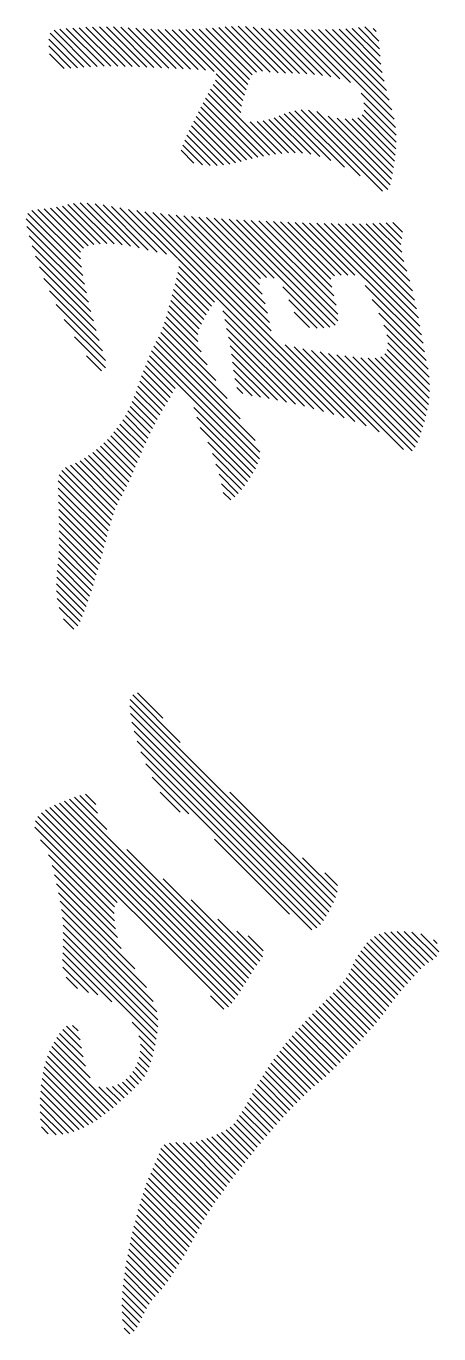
# Model space of a CAD drawing. Extents: x -144902 to 588294, y -160863 to 65494.
# Drawn here: x 156257 to 156523, y -83271 to -82429 of the extents above; entities that cross this region are included whole.
import ezdxf

# ---------------------------------------------------------------- set-up
doc = ezdxf.new("R2010")
doc.units = 0
doc.header["$LTSCALE"] = 100
for name, color, linetype in [('1508', 2, 'CONTINUOUS'), ('DQ', 7, 'CONTINUOUS'), ('tk图框', 7, 'CONTINUOUS')]:
    doc.layers.add(name, color=color, linetype=linetype)

# ---------------------------------------------------------------- blocks, each defined once
blk = doc.blocks.new('A$C00BC0004')
at = {"layer": 'DQ', "color": 2}
for p, q in [((-932.28, -2061.19), (-916.51, -2045.42)), ((-931.07, -2055.49), (-919.49, -2043.91)), ((-927.32, -2047.25), (-925.04, -2044.97)), ((-1339.55, -2086.8), (-1305.8, -2053.06)), ((-1330.71, -2082.45), (-1300.26, -2052)), ((-1323.03, -2079.27), (-1294.6, -2050.83)), ((-1316.74, -2077.46), (-1289.46, -2050.18)), ((-1311.51, -2076.73), (-1284.69, -2049.9)), ((-1307.33, -2077.04), (-1280.17, -2049.87)), ((-1304.45, -2078.65), (-1275.91, -2050.11)), ((-1302.58, -2081.26), (-1271.96, -2050.64)), ((-1302.01, -2094.16), (-1261.05, -2053.21)), ((-1301.77, -2084.94), (-1268.18, -2051.36)), ((-1301.69, -2089.35), (-1264.56, -2052.22)), ((-932.75, -2070.65), (-912.62, -2050.51)), ((-932.72, -2066.13), (-914.35, -2047.76)), ((-932.49, -2074.88), (-910.76, -2053.14)), ((-1388.73, -2127), (-1316.83, -2055.1)), ((-1388.59, -2122.37), (-1322.31, -2056.09)), ((-1388.47, -2117.77), (-1327.79, -2057.08)), ((-1388.37, -2113.17), (-1333.4, -2058.2)), ((-1388.28, -2108.6), (-1339.15, -2059.47)), ((-1388.21, -2104.04), (-1345.11, -2060.93)), ((-1348.53, -2091.29), (-1311.33, -2054.09)), ((-1306.74, -2125.84), (-1242.02, -2061.12)), ((-1305.75, -2120.35), (-1244.44, -2059.05)), ((-1304.81, -2114.93), (-1247.54, -2057.65)), ((-1303.96, -2109.58), (-1250.81, -2056.44)), ((-1303.18, -2104.31), (-1254.19, -2055.32)), ((-1302.54, -2099.18), (-1257.63, -2054.27)), ((-931.96, -2078.83), (-908.62, -2055.49)), ((-931, -2082.37), (-906.35, -2057.72)), ((-929.5, -2085.36), (-904.02, -2059.87)), ((-927.55, -2087.89), (-901.65, -2062)), ((-1389.03, -2073.42), (-1382.9, -2067.29)), ((-1388.84, -2077.73), (-1378.87, -2067.75)), ((-1388.66, -2082.03), (-1374.89, -2068.26)), ((-1388.48, -2086.34), (-1369.92, -2067.78)), ((-1388.3, -2090.65), (-1364, -2066.35)), ((-1388.17, -2099.5), (-1351.3, -2062.63)), ((-1388.15, -2094.99), (-1357.74, -2064.58)), ((-1307.79, -2131.37), (-1243, -2066.59)), ((-925.29, -2090.13), (-899.3, -2064.13)), ((-922.88, -2092.21), (-896.91, -2066.23)), ((-920.24, -2094.05), (-894.48, -2068.3)), ((-917.49, -2095.8), (-892.01, -2070.31)), ((-1513.32, -2112.4), (-1480.01, -2079.09)), ((-1513.24, -2116.81), (-1474.04, -2077.61)), ((-1513.2, -2130.24), (-1455.66, -2072.7)), ((-1513.2, -2121.26), (-1467.75, -2075.81)), ((-1513.19, -2125.73), (-1461.54, -2074.09)), ((-1472.38, -2093.91), (-1450.19, -2071.72)), ((-1466.14, -2092.16), (-1445.25, -2071.26)), ((-1461.46, -2091.97), (-1440.81, -2071.32)), ((-1461.41, -2127.84), (-1410.35, -2076.78)), ((-1460.41, -2122.35), (-1413.37, -2075.31)), ((-1458.33, -2093.33), (-1436.59, -2071.59)), ((-1457.58, -2115.03), (-1416.9, -2074.35)), ((-1456.48, -2095.97), (-1432.49, -2071.98)), ((-1456.25, -2109.21), (-1420.69, -2073.65)), ((-1455.77, -2099.75), (-1428.5, -2072.48)), ((-1455.73, -2104.2), (-1424.56, -2073.03)), ((-914.64, -2097.44), (-889.5, -2072.29)), ((-911.67, -2098.96), (-886.93, -2074.22)), ((-908.61, -2100.38), (-884.33, -2076.11)), ((-905.55, -2101.82), (-881.71, -2077.98)), ((-1514.91, -2091.54), (-1505.79, -2082.42)), ((-1514.53, -2095.65), (-1500.93, -2082.05)), ((-1514.03, -2099.64), (-1496.13, -2081.74)), ((-1513.95, -2086.09), (-1512, -2084.14)), ((-1513.65, -2103.75), (-1491.04, -2081.14)), ((-1513.45, -2108.04), (-1485.68, -2080.27)), ((-1461.51, -2132.43), (-1409.32, -2080.24)), ((-1308.95, -2137.02), (-1254.31, -2082.38)), ((-902.8, -2103.55), (-879.14, -2079.9)), ((-900.22, -2105.46), (-876.65, -2081.89)), ((-897.77, -2107.51), (-874.19, -2083.92)), ((-895.42, -2109.65), (-871.76, -2085.99)), ((-1461.03, -2136.44), (-1419.08, -2094.49)), ((-1310.3, -2142.86), (-1258.09, -2090.66)), ((-893.16, -2111.88), (-869.35, -2088.07)), ((-890.92, -2114.12), (-866.97, -2090.18)), ((-888.68, -2116.38), (-864.61, -2092.3)), ((-886.42, -2118.61), (-862.25, -2094.44)), ((-1513.23, -2134.76), (-1479.11, -2100.64)), ((-1396.03, -2233.08), (-1260.93, -2097.99)), ((-1389.05, -2136.3), (-1355.09, -2102.34)), ((-1388.88, -2131.64), (-1355.09, -2097.85)), ((-884.17, -2120.85), (-859.91, -2096.59)), ((-881.9, -2123.06), (-857.6, -2098.76)), ((-879.61, -2125.27), (-855.26, -2100.92)), ((-877.32, -2127.46), (-852.93, -2103.08)), ((-1513.29, -2139.31), (-1481.55, -2107.57)), ((-1460.18, -2140.08), (-1424.6, -2104.5)), ((-1396.7, -2238.25), (-1263.32, -2104.86)), ((-1391.17, -2178.83), (-1323.01, -2110.67)), ((-1390.85, -2174.02), (-1325.75, -2108.92)), ((-1390.58, -2169.26), (-1330.12, -2108.81)), ((-1390.33, -2164.53), (-1335.78, -2109.97)), ((-1390.09, -2159.79), (-1341.77, -2111.47)), ((-1389.86, -2155.07), (-1347.44, -2112.65)), ((-1389.43, -2145.66), (-1354.78, -2111.02)), ((-1389.23, -2140.97), (-1355.09, -2106.83)), ((-1339.14, -2185.18), (-1265.5, -2111.54)), ((-1082.04, -2242.38), (-951.35, -2111.69)), ((-1022.42, -2178.27), (-954.54, -2110.39)), ((-980.17, -2131.54), (-957.98, -2109.34)), ((-970.46, -2117.33), (-962.26, -2109.14)), ((-875.02, -2129.65), (-850.62, -2105.26)), ((-872.68, -2131.81), (-848.33, -2107.45)), ((-870.35, -2133.96), (-846.06, -2109.67)), ((-867.98, -2136.09), (-843.81, -2111.92)), ((-1513.56, -2148.55), (-1483.76, -2118.76)), ((-1513.4, -2143.91), (-1482.82, -2113.33)), ((-1459.06, -2143.45), (-1429.02, -2113.41)), ((-1457.77, -2146.65), (-1431.52, -2120.4)), ((-1391.49, -2183.64), (-1321.77, -2113.92)), ((-1389.64, -2150.36), (-1352.57, -2113.29)), ((-1347.68, -2144.32), (-1321.29, -2117.93)), ((-1332.28, -2182.81), (-1267.48, -2118.01)), ((-1077.86, -2242.7), (-948.31, -2113.15)), ((-1072.95, -2242.28), (-945.35, -2114.68)), ((-1067.51, -2241.32), (-942.47, -2116.29)), ((-1061.61, -2239.91), (-939.75, -2118.05)), ((-1055.25, -2238.04), (-937.25, -2120.04)), ((-865.59, -2138.19), (-841.59, -2114.19)), ((-863.18, -2140.27), (-839.43, -2116.52)), ((-860.73, -2142.31), (-837.32, -2118.9)), ((-1514.18, -2158.16), (-1484.87, -2128.84)), ((-1513.78, -2153.27), (-1484.43, -2123.92)), ((-1456.5, -2149.87), (-1432.96, -2126.33)), ((-1339.34, -2140.47), (-1321.13, -2122.26)), ((-1331.26, -2136.89), (-1321.47, -2127.1)), ((-1326.53, -2181.54), (-1269.22, -2124.24)), ((-1048.24, -2235.52), (-935.1, -2122.38)), ((-1040.61, -2232.38), (-933.79, -2125.57)), ((-858.24, -2144.31), (-835.31, -2121.38)), ((-855.71, -2146.27), (-833.26, -2123.81)), ((-853.13, -2148.18), (-831.15, -2126.2)), ((-850.53, -2150.07), (-829, -2128.54)), ((-1515.23, -2168.19), (-1485.1, -2138.06)), ((-1514.77, -2163.24), (-1485.07, -2133.54)), ((-1455.41, -2153.27), (-1433.68, -2131.54)), ((-1454.54, -2156.89), (-1433.9, -2136.25)), ((-1320.92, -2180.42), (-1270.79, -2130.29)), ((-1315.24, -2179.24), (-1272.21, -2136.2)), ((-847.87, -2151.89), (-826.81, -2130.84)), ((-845.18, -2153.7), (-824.59, -2133.11)), ((-842.46, -2155.47), (-822.34, -2135.35)), ((-839.71, -2157.21), (-820.06, -2137.56)), ((-1515.45, -2172.9), (-1485.15, -2142.6)), ((-1453.99, -2160.83), (-1433.81, -2140.65)), ((-1453.92, -2165.26), (-1433.5, -2144.83)), ((-1309.71, -2178.2), (-1273.49, -2141.98)), ((-992.01, -2188.27), (-943.73, -2139.99)), ((-836.91, -2158.9), (-817.76, -2139.75)), ((-834.09, -2160.57), (-815.43, -2141.91)), ((-831.24, -2162.21), (-813.09, -2144.06)), ((-828.35, -2163.81), (-810.73, -2146.19)), ((-1515.29, -2177.23), (-1485.3, -2147.24)), ((-1514.99, -2181.42), (-1485.9, -2152.33)), ((-1474.94, -2190.77), (-1433.05, -2148.88)), ((-1472.04, -2192.35), (-1432.48, -2152.79)), ((-1395.41, -2227.98), (-1319.23, -2151.79)), ((-1394.85, -2222.92), (-1324.8, -2152.87)), ((-1394.32, -2217.91), (-1330.6, -2154.19)), ((-1392.21, -2193.34), (-1353.59, -2154.72)), ((-1391.84, -2188.48), (-1353.27, -2149.92)), ((-1304.32, -2177.29), (-1274.64, -2147.61)), ((-1299.08, -2176.55), (-1275.68, -2153.15)), ((-825.46, -2165.41), (-808.35, -2148.3)), ((-822.58, -2167.02), (-805.95, -2150.39)), ((-819.72, -2168.65), (-803.54, -2152.46)), ((-816.9, -2170.32), (-801.12, -2154.54)), ((-1514.59, -2185.51), (-1486.43, -2157.35)), ((-1514.16, -2189.57), (-1485.87, -2161.28)), ((-1469.11, -2193.91), (-1431.81, -2156.61)), ((-1466.16, -2195.46), (-1431.06, -2160.35)), ((-1393.85, -2212.94), (-1336.63, -2155.72)), ((-1393.4, -2208), (-1342.84, -2157.45)), ((-1392.98, -2203.09), (-1349.23, -2159.34)), ((-1392.59, -2198.21), (-1353.11, -2158.73)), ((-1312.38, -2225.77), (-1248.76, -2162.15)), ((-1309.47, -2227.34), (-1241.26, -2159.14)), ((-1306.39, -2228.76), (-1236.94, -2159.31)), ((-1303.24, -2230.1), (-1233.62, -2160.48)), ((-1293.96, -2175.92), (-1276.63, -2158.59)), ((-1270.06, -2201.41), (-1230.6, -2161.95)), ((-966.68, -2221.32), (-908.21, -2162.84)), ((-953.14, -2203.29), (-910.91, -2161.05)), ((-940.52, -2186.17), (-913.5, -2159.16)), ((-932.78, -2173.95), (-916.26, -2157.42)), ((-929.96, -2166.63), (-920.29, -2156.96)), ((-814.14, -2172.05), (-798.68, -2156.59)), ((-811.45, -2173.85), (-796.24, -2158.64)), ((-808.91, -2175.8), (-793.78, -2160.67)), ((-806.74, -2178.12), (-791.31, -2162.69)), ((-1513.84, -2193.74), (-1484.15, -2164.05)), ((-1513.61, -2198), (-1481.22, -2165.61)), ((-1513.43, -2202.31), (-1477.94, -2166.82)), ((-1513.3, -2206.67), (-1474.53, -2167.9)), ((-1513.22, -2211.08), (-1471.07, -2168.93)), ((-1484.7, -2187.06), (-1467.55, -2169.9)), ((-1480.65, -2187.49), (-1463.91, -2170.75)), ((-1477.82, -2189.15), (-1459.96, -2171.29)), ((-1463.2, -2196.98), (-1430.22, -2164)), ((-1460.23, -2198.5), (-1429.32, -2167.59)), ((-1457.25, -2200.01), (-1428.37, -2171.14)), ((-1315.27, -2224.17), (-1262.77, -2171.67)), ((-1288.7, -2175.14), (-1277.49, -2163.94)), ((-1282.81, -2173.75), (-1278.98, -2169.92)), ((-1263.66, -2199.5), (-1227.73, -2163.57)), ((-1257.18, -2197.51), (-1224.97, -2165.3)), ((-1247.66, -2192.48), (-1222.27, -2167.09)), ((-1240.26, -2189.57), (-1219.65, -2168.96)), ((-1233.52, -2187.32), (-1217.11, -2170.91)), ((-1017.84, -2281.46), (-902.72, -2166.33)), ((-1016.59, -2284.7), (-899.94, -2168.05)), ((-1015.29, -2287.89), (-897.18, -2169.77)), ((-1013.97, -2291.05), (-894.42, -2171.51)), ((-985.51, -2244.64), (-905.47, -2164.59)), ((-804.93, -2180.8), (-788.83, -2164.7)), ((-803.34, -2183.7), (-786.34, -2166.7)), ((-801.9, -2186.76), (-783.85, -2168.7)), ((-800.59, -2189.93), (-781.33, -2170.67)), ((-1454.26, -2201.51), (-1427.46, -2174.71)), ((-1451.28, -2203.02), (-1426.7, -2178.44)), ((-1318.36, -2222.77), (-1275.74, -2180.15)), ((-1226.97, -2185.26), (-1214.66, -2172.95)), ((-1220.91, -2183.68), (-1212.38, -2175.16)), ((-1215.35, -2182.62), (-1210.48, -2177.75)), ((-1012.52, -2294.1), (-891.69, -2173.27)), ((-1010.89, -2296.96), (-889.03, -2175.1)), ((-1009.01, -2299.57), (-886.46, -2177.02)), ((-1006.78, -2301.82), (-884.22, -2179.27)), ((-799.38, -2193.21), (-778.81, -2172.64)), ((-798.25, -2196.57), (-776.29, -2174.62)), ((-797.25, -2200.06), (-773.75, -2176.57)), ((-796.55, -2203.85), (-771.19, -2178.49)), ((-1513.19, -2215.54), (-1486.18, -2188.53)), ((-1448.26, -2204.5), (-1426.12, -2182.35)), ((-1445.22, -2205.94), (-1425.8, -2186.53)), ((-1365.81, -2211.84), (-1339.33, -2185.37)), ((-1360.65, -2211.18), (-1337.76, -2188.28)), ((-1321.6, -2221.52), (-1287.38, -2187.29)), ((-891.26, -2190.8), (-882.75, -2182.29)), ((-796.86, -2213.15), (-766.03, -2182.31)), ((-796.61, -2208.4), (-768.62, -2180.41)), ((-796.43, -2217.2), (-763.42, -2184.19)), ((-795.24, -2220.5), (-760.81, -2186.07)), ((-792.95, -2222.7), (-758.15, -2187.9)), ((-1513.21, -2220.05), (-1487.13, -2193.97)), ((-1442.11, -2207.32), (-1425.83, -2191.04)), ((-1438.93, -2208.63), (-1426.27, -2195.97)), ((-1356.88, -2211.9), (-1335.12, -2190.13)), ((-1353.22, -2212.72), (-1332.35, -2191.85)), ((-1349.6, -2213.59), (-1329.53, -2193.53)), ((-1346.01, -2214.5), (-1326.65, -2195.13)), ((-1342.45, -2215.42), (-1323.67, -2196.64)), ((-1328.36, -2219.29), (-1305.87, -2196.8)), ((-1324.94, -2220.37), (-1297.44, -2192.87)), ((-789.66, -2223.9), (-755.47, -2189.71)), ((-786.47, -2225.2), (-752.76, -2191.49)), ((-783.31, -2226.54), (-750.01, -2193.23)), ((-780.18, -2227.89), (-747.21, -2194.92)), ((-777.06, -2229.26), (-744.36, -2196.56)), ((-1513.45, -2229.27), (-1487.74, -2203.57)), ((-1513.29, -2224.62), (-1487.48, -2198.81)), ((-1435.55, -2209.74), (-1427.25, -2201.44)), ((-1338.88, -2216.35), (-1320.53, -2197.99)), ((-1335.33, -2217.29), (-1317.04, -2198.99)), ((-1331.82, -2218.27), (-1312.46, -2198.9)), ((-1032.09, -2228.35), (-1008.49, -2204.76)), ((-773.91, -2230.61), (-741.43, -2198.12)), ((-770.69, -2231.88), (-738.49, -2199.67)), ((-767.37, -2233.04), (-735.56, -2201.23)), ((-764, -2234.16), (-732.65, -2202.82)), ((-760.58, -2235.24), (-729.77, -2204.43)), ((-1514.08, -2238.88), (-1488.15, -2212.95)), ((-1513.69, -2234), (-1487.96, -2208.27)), ((-1397.51, -2243.55), (-1366.08, -2212.12)), ((-1300.06, -2231.4), (-1282.17, -2213.52)), ((-1084.98, -2240.84), (-1054.42, -2210.27)), ((-1022.46, -2223.21), (-1009.46, -2210.22)), ((-757.12, -2236.26), (-726.9, -2206.04)), ((-753.62, -2237.25), (-724.06, -2207.69)), ((-750.08, -2238.2), (-721.24, -2209.36)), ((-746.51, -2239.12), (-718.45, -2211.06)), ((-742.92, -2240.03), (-715.69, -2212.79)), ((-1514.47, -2243.76), (-1488.36, -2217.66)), ((-1398.49, -2249.02), (-1368.64, -2219.17)), ((-1296.81, -2232.65), (-1279.46, -2215.3)), ((-1293.55, -2233.88), (-1276.45, -2216.77)), ((-1290.27, -2235.09), (-1273.58, -2218.4)), ((-1286.99, -2236.3), (-1270.8, -2220.11)), ((-1283.67, -2237.46), (-1268.03, -2221.82)), ((-1086.36, -2237.72), (-1070.02, -2221.38)), ((-739.31, -2240.9), (-712.96, -2214.56)), ((-735.66, -2241.74), (-710.27, -2216.36)), ((-731.97, -2242.55), (-707.63, -2218.2)), ((-728.24, -2243.31), (-705.05, -2220.12)), ((-724.49, -2244.04), (-702.54, -2222.09)), ((-1514.92, -2253.19), (-1488.86, -2227.14)), ((-1514.76, -2248.54), (-1488.62, -2222.4)), ((-1399.44, -2254.46), (-1370.05, -2225.07)), ((-1280.35, -2238.64), (-1265.17, -2223.46)), ((-1277.04, -2239.81), (-1262.27, -2225.05)), ((-1273.82, -2241.09), (-1259.34, -2226.61)), ((-1270.72, -2242.48), (-1256.37, -2228.13)), ((-1267.73, -2243.98), (-1253.37, -2229.62)), ((-946.74, -2286.69), (-887.65, -2227.6)), ((-941.58, -2286.02), (-880.96, -2225.4)), ((-936.68, -2285.61), (-875.73, -2224.66)), ((-932.09, -2285.51), (-871.29, -2224.71)), ((-927.63, -2285.54), (-867.2, -2225.11)), ((-923.24, -2285.64), (-863.27, -2225.67)), ((-874.31, -2241.2), (-859.5, -2226.39)), ((-865.52, -2236.9), (-855.8, -2227.18)), ((-860.05, -2235.92), (-852.2, -2228.07)), ((-855.61, -2235.97), (-848.72, -2229.08)), ((-851.79, -2236.64), (-845.42, -2230.27)), ((-720.69, -2244.74), (-700.1, -2224.15)), ((-716.85, -2245.39), (-697.78, -2226.31)), ((-712.96, -2245.99), (-695.45, -2228.47)), ((-709.01, -2246.53), (-692.8, -2230.32)), ((-1514.99, -2257.75), (-1489.07, -2231.83)), ((-1514.97, -2262.23), (-1489.25, -2236.51)), ((-1401.06, -2265.06), (-1372.65, -2236.65)), ((-1400.33, -2259.83), (-1371.34, -2230.85)), ((-1264.82, -2245.56), (-1250.32, -2231.06)), ((-1262.03, -2247.26), (-1247.24, -2232.47)), ((-1259.33, -2249.05), (-1244.14, -2233.86)), ((-1256.73, -2250.94), (-1241, -2235.21)), ((-1254.21, -2252.91), (-1237.84, -2236.54)), ((-1251.78, -2254.97), (-1234.67, -2237.86)), ((-952.12, -2287.58), (-896.54, -2232)), ((-848.36, -2237.7), (-842.29, -2231.63)), ((-845.27, -2239.1), (-839.41, -2233.24)), ((-842.47, -2240.79), (-836.77, -2235.09)), ((-839.91, -2242.72), (-834.38, -2237.19)), ((-704.98, -2246.98), (-689.98, -2231.98)), ((-700.88, -2247.37), (-687.05, -2233.55)), ((-696.65, -2247.63), (-684.05, -2235.04)), ((-692.31, -2247.79), (-680.99, -2236.46)), ((-687.76, -2247.72), (-678.02, -2237.99)), ((-1514.88, -2266.63), (-1489.4, -2241.15)), ((-1514.72, -2270.95), (-1489.53, -2245.76)), ((-1401.61, -2270.09), (-1373.81, -2242.29)), ((-1249.43, -2257.11), (-1231.51, -2239.19)), ((-1247.17, -2259.33), (-1228.38, -2240.55)), ((-1244.99, -2261.65), (-1225.26, -2241.92)), ((-1242.9, -2264.05), (-1222.17, -2243.32)), ((-1240.91, -2266.55), (-1219.13, -2244.77)), ((-1239.04, -2269.18), (-1216.14, -2246.27)), ((-957.65, -2288.61), (-908.54, -2239.51)), ((-837.66, -2244.96), (-832.09, -2239.39)), ((-835.69, -2247.48), (-829.86, -2241.65)), ((-834.11, -2250.39), (-827.68, -2243.96)), ((-832.97, -2253.74), (-825.53, -2246.3)), ((-682.96, -2247.42), (-675.37, -2239.82)), ((-677.34, -2246.29), (-673.68, -2242.62)), ((-1514.47, -2275.19), (-1489.61, -2250.33)), ((-1514.15, -2279.37), (-1489.63, -2254.85)), ((-1401.71, -2274.69), (-1374.74, -2247.71)), ((-1401.37, -2278.84), (-1375.32, -2252.78)), ((-1237.28, -2271.9), (-1213.2, -2247.82)), ((-1235.63, -2274.74), (-1210.34, -2249.46)), ((-1234.12, -2277.72), (-1207.32, -2250.92)), ((-1232.76, -2280.85), (-1204.15, -2252.24)), ((-1231.42, -2284), (-1200.87, -2253.45)), ((-1229.45, -2286.52), (-1197.49, -2254.56)), ((-1226.63, -2288.19), (-1194.04, -2255.6)), ((-1003.92, -2303.45), (-951.28, -2250.82)), ((-999.81, -2303.83), (-948.61, -2252.64)), ((-991.71, -2300.23), (-944.29, -2252.81)), ((-981.95, -2294.96), (-939.54, -2252.55)), ((-975.23, -2292.73), (-934.44, -2251.93)), ((-969.13, -2291.12), (-928.73, -2250.72)), ((-963.31, -2289.79), (-921.74, -2248.22)), ((-918.93, -2285.82), (-887.46, -2254.35)), ((-858.58, -2292.83), (-819.24, -2253.48)), ((-855.57, -2294.3), (-817.22, -2255.95)), ((-832.78, -2262.53), (-821.32, -2251.08)), ((-832.32, -2257.59), (-823.41, -2248.68)), ((-1513.89, -2283.59), (-1489.6, -2259.3)), ((-1513.49, -2287.68), (-1489.51, -2263.7)), ((-1400.65, -2282.61), (-1375.45, -2257.41)), ((-1399.6, -2286.05), (-1375.27, -2261.71)), ((-1353.11, -2297.93), (-1319.44, -2264.26)), ((-1345.09, -2294.4), (-1313.08, -2262.38)), ((-1336.36, -2290.16), (-1306.53, -2260.33)), ((-1326.63, -2284.92), (-1300.14, -2258.42)), ((-1315.46, -2278.24), (-1295.46, -2258.24)), ((-1303.33, -2270.6), (-1293.58, -2260.84)), ((-1222.72, -2288.77), (-1190.54, -2256.59)), ((-1218.14, -2288.68), (-1186.99, -2257.53)), ((-1213.55, -2288.59), (-1183.4, -2258.43)), ((-1208.97, -2288.49), (-1179.84, -2259.36)), ((-1204.39, -2288.4), (-1176.28, -2260.3)), ((-1199.81, -2288.31), (-1172.76, -2261.26)), ((-1195.22, -2288.22), (-1169.26, -2262.25)), ((-1190.64, -2288.12), (-1165.76, -2263.25)), ((-1186.1, -2288.08), (-1162.29, -2264.26)), ((-1020.18, -2274.81), (-1008.89, -2263.52)), ((-1019.05, -2278.18), (-998.3, -2257.43)), ((-914.62, -2286), (-891.84, -2263.22)), ((-852.37, -2295.59), (-815.26, -2258.48)), ((-849.02, -2296.73), (-813.37, -2261.08)), ((-845.49, -2297.7), (-811.54, -2263.74)), ((-1512.78, -2291.46), (-1489.33, -2268.01)), ((-1510.85, -2294.02), (-1489.04, -2272.21)), ((-1398.87, -2289.8), (-1374.8, -2265.74)), ((-1398.28, -2293.7), (-1374.03, -2269.46)), ((-1397.8, -2297.72), (-1372.62, -2272.54)), ((-1386.48, -2308.84), (-1349.37, -2271.74)), ((-1380.51, -2307.37), (-1343.72, -2270.58)), ((-1374.12, -2305.47), (-1337.84, -2269.19)), ((-1367.49, -2303.32), (-1331.83, -2267.67)), ((-1360.53, -2300.86), (-1325.69, -2266.02)), ((-1181.69, -2288.16), (-1158.84, -2265.31)), ((-1177.39, -2288.34), (-1155.41, -2266.36)), ((-1173.19, -2288.63), (-1151.99, -2267.44)), ((-1169.14, -2289.07), (-1148.61, -2268.54)), ((-1165, -2289.42), (-1145.25, -2269.68)), ((-1160.76, -2289.67), (-1141.94, -2270.85)), ((-1156.42, -2289.83), (-1138.63, -2272.03)), ((-1021.04, -2271.19), (-1014.41, -2264.55)), ((-909.81, -2285.68), (-893.32, -2269.19)), ((-867.09, -2287.86), (-852.01, -2272.78)), ((-864.38, -2289.64), (-845.96, -2271.22)), ((-861.54, -2291.29), (-838.42, -2268.17)), ((-841.81, -2298.5), (-809.8, -2266.5)), ((-837.99, -2299.17), (-808.15, -2269.34)), ((-834.02, -2299.69), (-806.59, -2272.27)), ((-1507.12, -2294.79), (-1488.64, -2276.31)), ((-1502.74, -2294.89), (-1488.4, -2280.56)), ((-1397.38, -2301.78), (-1369.91, -2274.32)), ((-1396.73, -2305.63), (-1365.61, -2274.51)), ((-1394.86, -2308.24), (-1360.4, -2273.79)), ((-1391.49, -2309.37), (-1354.94, -2272.82)), ((-1151.96, -2289.85), (-1135.37, -2273.27)), ((-1147.03, -2289.41), (-1132.22, -2274.6)), ((-1141.23, -2288.1), (-1129.35, -2276.22)), ((-1134.02, -2285.38), (-1127.25, -2278.61)), ((-903.19, -2283.55), (-895.99, -2276.35)), ((-872.21, -2279.51), (-868.64, -2275.94)), ((-871.69, -2283.48), (-862.92, -2274.71)), ((-869.61, -2285.89), (-857.59, -2273.88)), ((-829.88, -2300.04), (-805.2, -2275.37)), ((-825.62, -2300.27), (-803.96, -2278.61)), ((-1497.69, -2294.34), (-1488.27, -2284.92)), ((-821.22, -2300.36), (-802.9, -2282.04)), ((-816.69, -2300.33), (-802.16, -2285.79)), ((-812.01, -2300.14), (-801.89, -2290.01)), ((-806.87, -2299.48), (-802.51, -2295.13))]:
    blk.add_line(p, q, dxfattribs=at)
blk = doc.blocks.new('A1tk')
at = {"layer": 'tk图框'}
blk.add_blockref('A$C00BC0004', (83100, 58400), dxfattribs=at)

msp = doc.modelspace()

# ---------------------------------------------------------------- block references
at = {"layer": '1508', "rotation": 270}
msp.add_blockref('A1tk', (100166.634, -844.592), dxfattribs=at)

doc.saveas('drawing.dxf')
